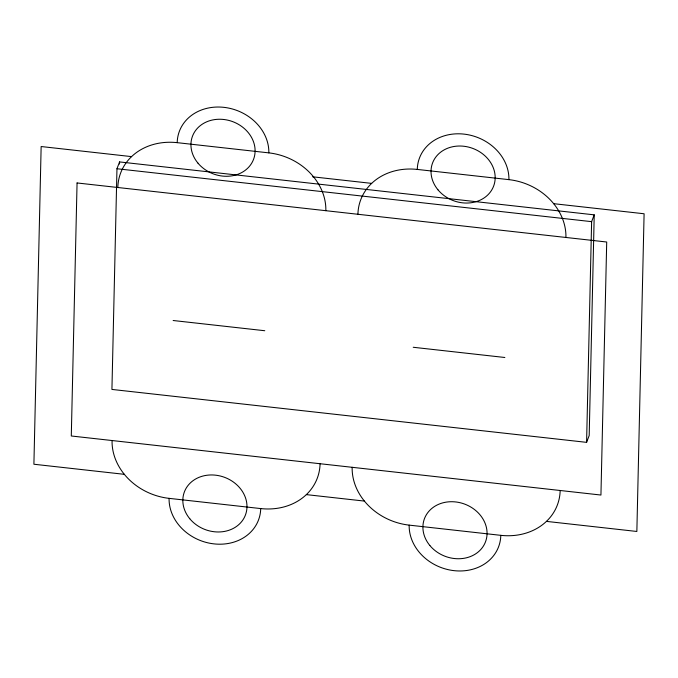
<?xml version="1.0" encoding="UTF-8"?>
<svg xmlns="http://www.w3.org/2000/svg" width="678" height="678" viewBox="0 0 678 678"><rect width="100%" height="100%" fill="white"/><g stroke="black" fill="none" stroke-linecap="round" stroke-linejoin="round"><path stroke-width="1.02" d="M116.963 168.737L111.929 389.426L586.589 442.353L589.19 435.539L594.225 214.85L119.557 161.923L116.963 168.737L591.623 221.655L594.225 214.85M119.514 164.034L119.557 161.923M586.589 442.353L591.623 221.655M117.836 187.509A59.232 50.553 20.9 0 1 177.195 142.66L268.835 152.872A59.232 50.553 20.9 0 1 325.847 210.697M357.925 214.273A59.232 50.553 20.9 0 1 417.284 169.424L508.915 179.645A59.232 50.553 20.9 0 1 565.935 237.461M131.574 156.618L41.146 146.533L33.9 464.235L124.328 474.32M312.643 176.805L371.654 183.382M553.672 203.68L644.1 213.765L636.854 531.467L546.426 521.382M173.144 320.508L264.776 330.728M413.224 347.272L504.856 357.492M306.346 494.618L364.408 501.084M112.065 440.539A59.232 50.553 20.9 0 0 169.085 498.355L260.716 508.576A59.232 50.553 20.9 0 0 320.075 463.727M352.153 467.303A59.232 50.553 20.9 0 0 409.165 525.128L500.805 535.34A59.232 50.553 20.9 0 0 560.164 490.491M500.805 535.34A46.638 39.807 20.9 0 1 454.065 570.656A46.638 39.807 20.9 0 1 409.165 525.128M260.716 508.576A46.638 39.807 20.9 0 1 213.977 543.883A46.638 39.807 20.9 0 1 169.085 498.355M177.195 142.66A46.638 39.807 20.9 0 1 223.935 107.344A46.638 39.807 20.9 0 1 268.835 152.872M417.284 169.424A46.638 39.807 20.9 0 1 464.023 134.117A46.638 39.807 20.9 0 1 508.915 179.645M77.063 182.958L71.292 435.988L600.937 495.042L606.708 242.012L77.063 182.958M197.874 163.025A32.646 27.866 20.9 0 0 252.843 161.008A32.646 27.866 20.9 0 0 218.333 119.269A32.646 27.866 20.9 0 0 197.874 163.025M437.954 189.789A32.646 27.866 20.9 0 0 492.923 187.772A32.646 27.866 20.9 0 0 458.413 146.041A32.646 27.866 20.9 0 0 437.954 189.789M189.764 518.721A32.646 27.866 20.9 0 0 244.724 516.704A32.646 27.866 20.9 0 0 210.222 474.973A32.646 27.866 20.9 0 0 189.764 518.721M429.844 545.493A32.646 27.866 20.9 0 0 484.812 543.468A32.646 27.866 20.9 0 0 450.302 501.737A32.646 27.866 20.9 0 0 429.844 545.493"/></g></svg>
